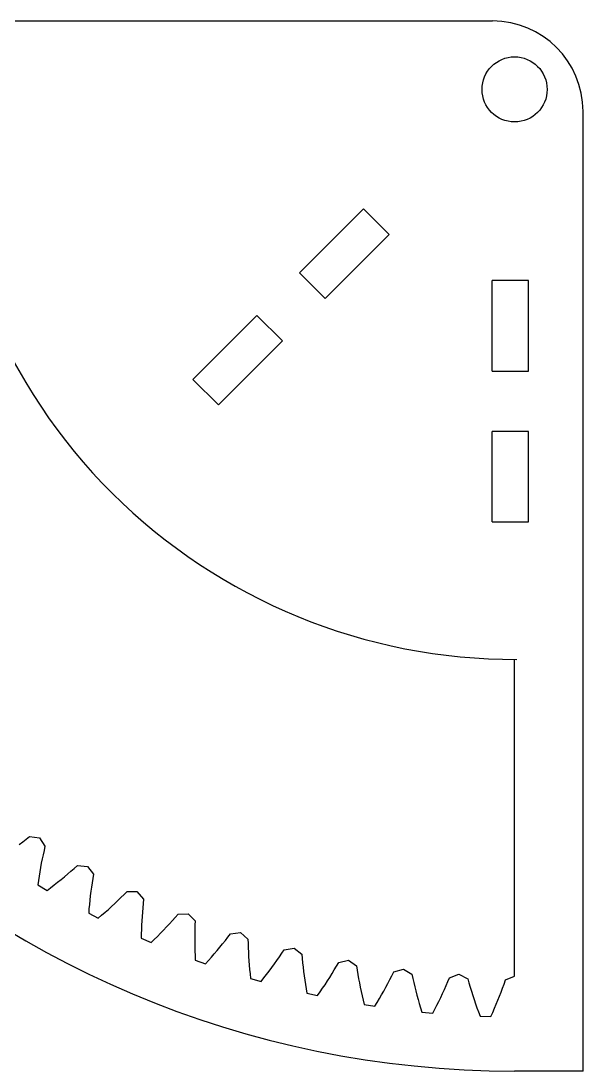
# Model space of a CAD drawing. Header units: millimetres. Extents: x -258 to 255, y -29 to 158.
# Drawn here: x -74.1 to -12, y 42 to 158 of the extents above; entities that cross this region are included whole.
import ezdxf

# ---------------------------------------------------------------- set-up
doc = ezdxf.new("R2010")
doc.units = ezdxf.units.MM
doc.linetypes.add('K5LT_BASIC', pattern=[0])
doc.layers.get('0').update_dxf_attribs({"lineweight": 25, "true_color": 0xffffff})
doc.layers.add('Системный слой', color=7, linetype='Continuous', true_color=0xffffff)

msp = doc.modelspace()

# ---------------------------------------------------------------- linework, layer by layer
at = {"color": 1, "true_color": 0xff0000}
for p, q in [((-128.03, 158.03), (-21.97, 158.03)), ((-43.29, 130.2), (-36.22, 137.27)), ((-33.39, 134.44), (-36.22, 137.27)), ((-40.47, 127.37), (-33.39, 134.44)), ((-43.29, 130.2), (-40.47, 127.37)), ((-18, 129.33), (-22, 129.33)), ((-22, 119.33), (-22, 129.33)), ((-18, 119.33), (-18, 129.33)), ((-55.08, 118.42), (-48.01, 125.49)), ((-45.18, 122.66), (-48.01, 125.49)), ((-52.25, 115.59), (-45.18, 122.66)), ((-55.08, 118.42), (-52.25, 115.59)), ((-22, 119.33), (-18, 119.33)), ((-18, 112.67), (-22, 112.67)), ((-22, 102.67), (-22, 112.67)), ((-18, 102.67), (-18, 112.67)), ((-22, 102.67), (-18, 102.67)), ((-19.53, 52.47), (-19.53, 87.47)), ((-73.88, 67.31), (-73.5, 67.6)), ((-73.5, 67.6), (-73.13, 67.89)), ((-73.13, 67.89), (-72.04, 67.73)), ((-72.04, 67.73), (-72.04, 67.73)), ((-72.04, 67.73), (-71.43, 66.81)), ((-74.26, 67.02), (-73.88, 67.31)), ((-71.53, 66.35), (-71.63, 65.88)), ((-71.43, 66.81), (-71.53, 66.35)), ((-71.74, 65.42), (-71.83, 64.95)), ((-71.63, 65.88), (-71.74, 65.42)), ((-72, 64), (-72.08, 63.52)), ((-71.92, 64.47), (-72, 64)), ((-71.83, 64.95), (-71.92, 64.47)), ((-68.91, 63.75), (-68.55, 64.06)), ((-68.55, 64.06), (-68.19, 64.37)), ((-68.19, 64.37), (-67.84, 64.69)), ((-67.84, 64.69), (-66.74, 64.59)), ((-66.74, 64.59), (-66.74, 64.59)), ((-66.74, 64.59), (-66.07, 63.72)), ((-72.15, 63.04), (-72.22, 62.55)), ((-72.08, 63.52), (-72.15, 63.04)), ((-70.41, 62.53), (-70.03, 62.83)), ((-70.03, 62.83), (-69.65, 63.13)), ((-69.65, 63.13), (-69.28, 63.44)), ((-69.28, 63.44), (-68.91, 63.75)), ((-66.22, 62.78), (-66.29, 62.3)), ((-66.15, 63.25), (-66.22, 62.78)), ((-66.07, 63.72), (-66.15, 63.25)), ((-72.22, 62.55), (-71.19, 61.94)), ((-71.19, 61.94), (-70.8, 62.23)), ((-70.8, 62.23), (-70.41, 62.53)), ((-66.36, 61.83), (-66.42, 61.35)), ((-66.29, 62.3), (-66.36, 61.83)), ((-62.69, 61.49), (-62.35, 61.82)), ((-62.35, 61.82), (-61.26, 61.8)), ((-61.26, 61.8), (-61.26, 61.8)), ((-61.26, 61.8), (-60.54, 60.97)), ((-66.52, 60.39), (-66.56, 59.9)), ((-66.47, 60.87), (-66.52, 60.39)), ((-66.42, 61.35), (-66.47, 60.87)), ((-64.07, 60.16), (-63.72, 60.48)), ((-63.72, 60.48), (-63.37, 60.82)), ((-63.37, 60.82), (-63.03, 61.15)), ((-63.03, 61.15), (-62.69, 61.49)), ((-60.58, 60.49), (-60.62, 60.02)), ((-60.54, 60.97), (-60.58, 60.49)), ((-66.56, 59.9), (-66.59, 59.41)), ((-66.59, 59.41), (-65.53, 58.87)), ((-65.53, 58.87), (-65.16, 59.19)), ((-65.16, 59.19), (-64.79, 59.51)), ((-64.79, 59.51), (-64.42, 59.83)), ((-64.42, 59.83), (-64.07, 60.16)), ((-60.66, 59.54), (-60.7, 59.06)), ((-60.62, 60.02), (-60.66, 59.54)), ((-57.02, 58.95), (-56.7, 59.31)), ((-56.7, 59.31), (-55.61, 59.35)), ((-55.61, 59.35), (-55.61, 59.35)), ((-55.61, 59.35), (-54.83, 58.57)), ((-60.75, 58.1), (-60.77, 57.62)), ((-60.73, 58.58), (-60.75, 58.1)), ((-60.7, 59.06), (-60.73, 58.58)), ((-57.98, 57.89), (-57.65, 58.24)), ((-57.65, 58.24), (-57.34, 58.6)), ((-57.34, 58.6), (-57.02, 58.95)), ((-54.85, 58.09), (-54.86, 57.62)), ((-54.83, 58.57), (-54.85, 58.09)), ((-60.77, 57.62), (-60.78, 57.13)), ((-60.78, 57.13), (-60.78, 56.64)), ((-58.99, 56.85), (-58.64, 57.19)), ((-58.64, 57.19), (-58.31, 57.54)), ((-58.31, 57.54), (-57.98, 57.89)), ((-54.87, 57.14), (-54.88, 56.66)), ((-54.86, 57.62), (-54.87, 57.14)), ((-51.2, 56.78), (-50.91, 57.15)), ((-50.91, 57.15), (-49.81, 57.27)), ((-49.81, 57.27), (-49.81, 57.27)), ((-49.81, 57.27), (-48.99, 56.53)), ((-60.78, 56.64), (-59.69, 56.17)), ((-59.69, 56.17), (-59.34, 56.5)), ((-59.34, 56.5), (-58.99, 56.85)), ((-54.88, 56.66), (-54.88, 56.18)), ((-54.88, 56.18), (-54.87, 55.7)), ((-52.09, 55.66), (-51.79, 56.03)), ((-51.79, 56.03), (-51.49, 56.4)), ((-51.49, 56.4), (-51.2, 56.78)), ((-48.99, 56.53), (-48.98, 56.06)), ((-48.98, 56.06), (-48.96, 55.58)), ((-54.87, 55.7), (-54.86, 55.21)), ((-54.86, 55.21), (-54.84, 54.72)), ((-54.84, 54.72), (-54.81, 54.23)), ((-53.36, 54.19), (-53.03, 54.55)), ((-53.03, 54.55), (-52.71, 54.92)), ((-52.71, 54.92), (-52.4, 55.29)), ((-52.4, 55.29), (-52.09, 55.66)), ((-48.96, 55.58), (-48.94, 55.1)), ((-48.94, 55.1), (-48.92, 54.63)), ((-48.92, 54.63), (-48.89, 54.15)), ((-45.79, 54.19), (-45.52, 54.58)), ((-45.52, 54.58), (-45.25, 54.98)), ((-45.25, 54.98), (-44.98, 55.37)), ((-44.98, 55.37), (-43.9, 55.55)), ((-43.9, 55.55), (-43.9, 55.55)), ((-43.9, 55.55), (-43.04, 54.87)), ((-43.04, 54.87), (-42.99, 54.39)), ((-54.81, 54.23), (-53.69, 53.83)), ((-53.69, 53.83), (-53.36, 54.19)), ((-48.89, 54.15), (-48.85, 53.66)), ((-48.85, 53.66), (-48.81, 53.18)), ((-46.64, 53.02), (-46.35, 53.41)), ((-46.35, 53.41), (-46.07, 53.8)), ((-46.07, 53.8), (-45.79, 54.19)), ((-42.99, 54.39), (-42.95, 53.92)), ((-42.95, 53.92), (-42.9, 53.45)), ((-42.9, 53.45), (-42.84, 52.97)), ((-39.45, 53.14), (-39.21, 53.55)), ((-39.21, 53.55), (-38.96, 53.96)), ((-38.96, 53.96), (-37.89, 54.21)), ((-37.89, 54.21), (-37.89, 54.21)), ((-37.89, 54.21), (-36.99, 53.58)), ((-36.99, 53.58), (-36.91, 53.11)), ((-48.81, 53.18), (-48.75, 52.7)), ((-48.75, 52.7), (-48.7, 52.21)), ((-47.55, 51.88), (-47.24, 52.26)), ((-47.24, 52.26), (-46.94, 52.64)), ((-46.94, 52.64), (-46.64, 53.02)), ((-42.84, 52.97), (-42.78, 52.49)), ((-42.78, 52.49), (-42.71, 52.01)), ((-40.21, 51.92), (-39.95, 52.32)), ((-39.95, 52.32), (-39.7, 52.73)), ((-39.7, 52.73), (-39.45, 53.14)), ((-36.91, 53.11), (-36.84, 52.64)), ((-36.84, 52.64), (-36.76, 52.17)), ((-33.3, 52.08), (-33.08, 52.5)), ((-33.08, 52.5), (-32.86, 52.93)), ((-32.86, 52.93), (-31.81, 53.24)), ((-31.81, 53.24), (-31.81, 53.24)), ((-31.81, 53.24), (-30.87, 52.68)), ((-30.87, 52.68), (-30.76, 52.21)), ((-26.9, 51.85), (-26.71, 52.28)), ((-26.71, 52.28), (-25.68, 52.66)), ((-25.68, 52.66), (-25.68, 52.66)), ((-25.68, 52.66), (-24.71, 52.16)), ((-20.53, 52.03), (-19.53, 52.47)), ((-19.53, 52.47), (-19.53, 52.47)), ((-48.7, 52.21), (-47.55, 51.88)), ((-42.71, 52.01), (-42.64, 51.53)), ((-42.64, 51.53), (-42.56, 51.05)), ((-41.02, 50.71), (-40.74, 51.11)), ((-40.74, 51.11), (-40.47, 51.51)), ((-40.47, 51.51), (-40.21, 51.92)), ((-36.76, 52.17), (-36.67, 51.7)), ((-36.67, 51.7), (-36.58, 51.23)), ((-36.58, 51.23), (-36.49, 50.75)), ((-33.98, 50.81), (-33.75, 51.23)), ((-33.75, 51.23), (-33.52, 51.66)), ((-33.52, 51.66), (-33.3, 52.08)), ((-30.76, 52.21), (-30.66, 51.75)), ((-30.66, 51.75), (-30.55, 51.28)), ((-30.55, 51.28), (-30.44, 50.82)), ((-27.29, 50.97), (-27.1, 51.41)), ((-27.1, 51.41), (-26.9, 51.85)), ((-24.71, 52.16), (-24.57, 51.7)), ((-24.57, 51.7), (-24.44, 51.24)), ((-24.44, 51.24), (-24.3, 50.79)), ((-21.02, 50.68), (-20.86, 51.13)), ((-20.86, 51.13), (-20.7, 51.58)), ((-20.7, 51.58), (-20.53, 52.03)), ((-42.56, 51.05), (-42.47, 50.57)), ((-42.47, 50.57), (-41.31, 50.31)), ((-41.31, 50.31), (-41.02, 50.71)), ((-36.49, 50.75), (-36.38, 50.28)), ((-36.38, 50.28), (-36.27, 49.8)), ((-34.72, 49.56), (-34.46, 49.97)), ((-34.46, 49.97), (-34.22, 50.39)), ((-34.22, 50.39), (-33.98, 50.81)), ((-30.44, 50.82), (-30.32, 50.35)), ((-30.32, 50.35), (-30.19, 49.88)), ((-27.9, 49.67), (-27.69, 50.1)), ((-27.69, 50.1), (-27.49, 50.54)), ((-27.49, 50.54), (-27.29, 50.97)), ((-24.3, 50.79), (-24.16, 50.33)), ((-24.16, 50.33), (-24.01, 49.87)), ((-21.37, 49.79), (-21.2, 50.23)), ((-21.2, 50.23), (-21.02, 50.68)), ((-36.27, 49.8), (-36.15, 49.33)), ((-36.15, 49.33), (-34.97, 49.14)), ((-34.97, 49.14), (-34.72, 49.56)), ((-30.19, 49.88), (-30.06, 49.42)), ((-30.06, 49.42), (-29.92, 48.95)), ((-29.92, 48.95), (-29.77, 48.48)), ((-28.58, 48.37), (-28.35, 48.8)), ((-28.35, 48.8), (-28.12, 49.24)), ((-28.12, 49.24), (-27.9, 49.67)), ((-24.01, 49.87), (-23.85, 49.41)), ((-23.85, 49.41), (-23.69, 48.96)), ((-23.69, 48.96), (-23.52, 48.5)), ((-21.95, 48.45), (-21.75, 48.9)), ((-21.75, 48.9), (-21.56, 49.34)), ((-21.56, 49.34), (-21.37, 49.79)), ((-29.77, 48.48), (-28.58, 48.37)), ((-23.52, 48.5), (-23.34, 48.04)), ((-23.34, 48.04), (-22.15, 48)), ((-22.15, 48), (-21.95, 48.45)), ((-11.97, 41.97), (-19.53, 41.97))]:
    msp.add_line(p, q, dxfattribs=at)
msp.add_circle((-19.53, 150.47), 3.6, dxfattribs=at)
for centre, radius, start, end in [((-21.97, 148.03), 10, 0, 90), ((-19.53, 150.47), 108.5, 180, 270), ((-19.53, 150.47), 63, 179.9932, 270.2258)]:
    msp.add_arc(centre, radius, start, end, dxfattribs=at)
at = {"layer": 'Системный слой', "color": 1, "linetype": 'K5LT_BASIC', "true_color": 0xff0000}
msp.add_line((-11.97, 41.97), (-11.97, 148.03), dxfattribs=at)

doc.saveas('drawing.dxf')
